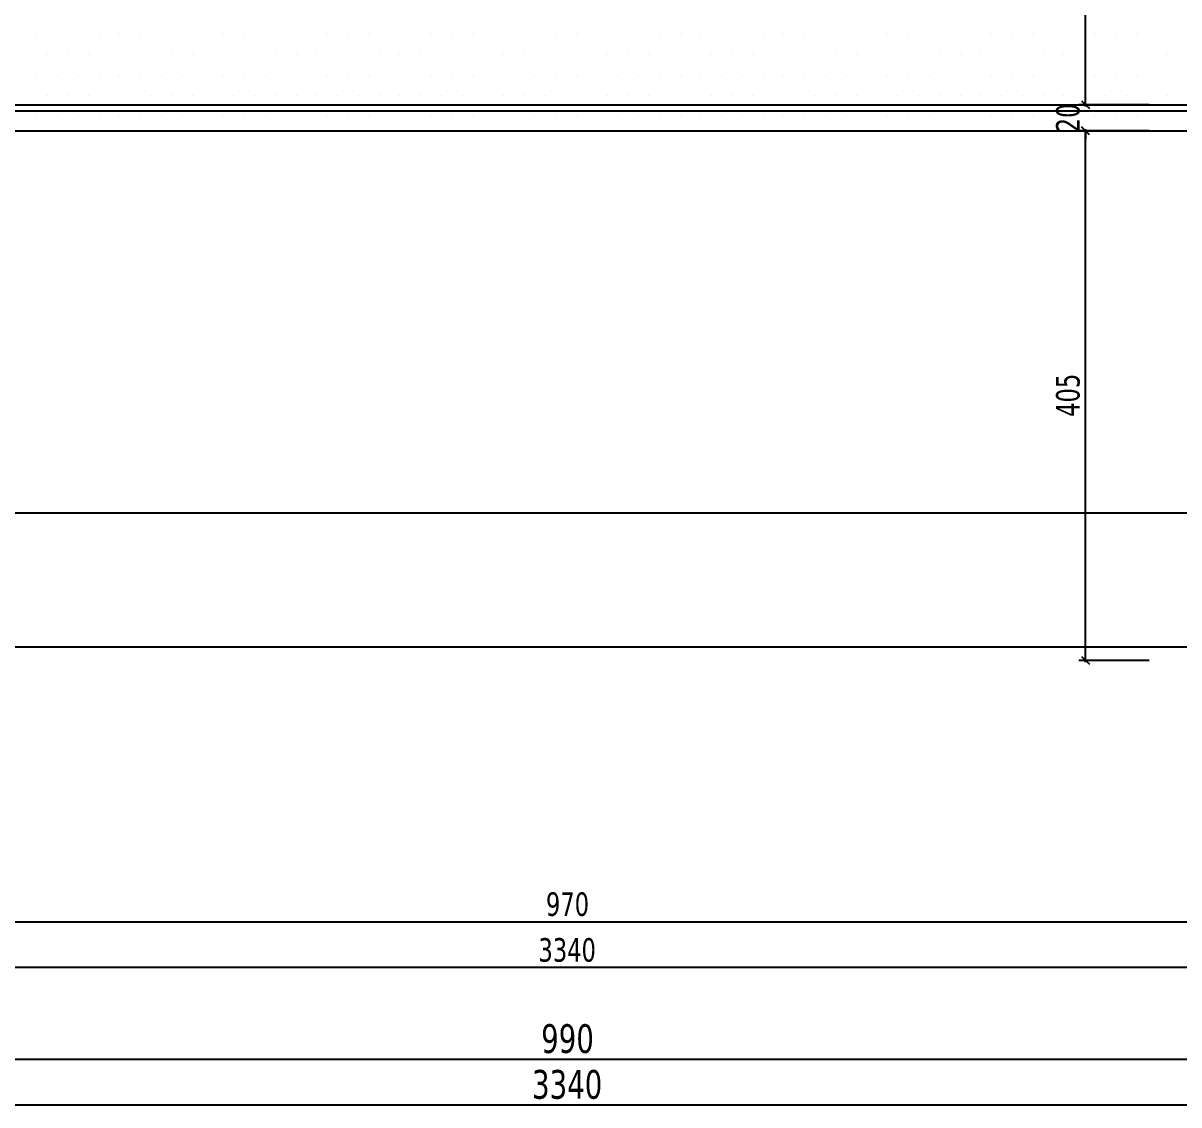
# Model space of a CAD drawing. Header units: millimetres. Extents: x 43168.9 to 43194.6, y -25545.1 to -25543.4.
# Drawn here: x 43180.0426 to 43180.2194, y -25544.6189 to -25544.4534 of the extents above; entities that cross this region are included whole.
import ezdxf

# ---------------------------------------------------------------- set-up
doc = ezdxf.new("R2010")
doc.units = ezdxf.units.MM
doc.header["$LTSCALE"] = 200
doc.linetypes.add('DASHDOT', pattern=[1, 0.5, -0.25, 0, -0.25])
doc.linetypes.add('DASHDOT2', pattern=[0.5, 0.25, -0.125, 0, -0.125])
for name, color, linetype in [('aks_sgh', 5, 'DASHDOT2'), ('gor-4_sgh', 17, 'Continuous'), ('kesitcizgisi_sgh', 22, 'Continuous'), ('olcuaks_sgh', 41, 'Continuous'), ('olcudis_sgh', 185, 'Continuous'), ('olcuic_sgh', 183, 'Continuous'), ('tarama-zemin_sgh', 197, 'Continuous')]:
    doc.layers.add(name, color=color, linetype=linetype)
doc.styles.add('dim', font='VERDANA.TTF', dxfattribs={"width": 0.7})

msp = doc.modelspace()

# ---------------------------------------------------------------- linework, layer by layer
at = {"color": 0, "linetype": 'ByBlock', "lineweight": -2}
for p, q in [((43180.20455, -25544.46532), (43180.20575, -25544.46652)), ((43180.20455, -25544.46532), (43180.20575, -25544.46652)), ((43180.20575, -25544.47052), (43180.20455, -25544.46932)), ((43180.20575, -25544.47052), (43180.20455, -25544.46932)), ((43180.20455, -25544.55032), (43180.20575, -25544.55152))]:
    msp.add_line(p, q, dxfattribs=at)
at = {"layer": 'aks_sgh'}
for p, q in [((43180.52688, -25544.46692), (43179.72488, -25544.46692)), ((43180.52688, -25544.54892), (43179.72488, -25544.54892))]:
    msp.add_line(p, q, dxfattribs=at)
at = {"layer": 'gor-4_sgh'}
for p, q in [((43180.02888, -25544.46592), (43180.22288, -25544.46592)), ((43180.02888, -25544.46992), (43180.22288, -25544.46992))]:
    msp.add_line(p, q, dxfattribs=at)
at = {"layer": 'kesitcizgisi_sgh', "linetype": 'DASHDOT'}
msp.add_line((43179.76963, -25544.52837), (43180.48213, -25544.52837), dxfattribs=at)
at = {"layer": 'olcuaks_sgh'}
for p, q in [((43180.02663, -25544.61192), (43180.22513, -25544.61192)), ((43179.79163, -25544.61892), (43180.46013, -25544.61892))]:
    msp.add_line(p, q, dxfattribs=at)
at = {"layer": 'olcudis_sgh'}
for p, q in [((43180.02863, -25544.59092), (43180.22313, -25544.59092)), ((43180.46013, -25544.59792), (43179.79163, -25544.59792))]:
    msp.add_line(p, q, dxfattribs=at)
at = {"layer": 'olcuic_sgh'}
for p, q in [((43180.20515, -25544.46617), (43180.20515, -25544.27866)), ((43180.20515, -25544.46592), (43180.20515, -25544.46472)), ((43180.21488, -25544.46592), (43180.20415, -25544.46592)), ((43180.21488, -25544.46592), (43180.20415, -25544.46592)), ((43180.21488, -25544.46992), (43180.20415, -25544.46992)), ((43180.21488, -25544.46992), (43180.20415, -25544.46992)), ((43180.20515, -25544.55117), (43180.20515, -25544.46967)), ((43180.20515, -25544.46992), (43180.20515, -25544.47112)), ((43180.21488, -25544.55092), (43180.20415, -25544.55092))]:
    msp.add_line(p, q, dxfattribs=at)
at = {"layer": 'tarama-zemin_sgh'}
for p, q in [((43180.04469, -25544.45503), (43180.04469, -25544.45503)), ((43180.04786, -25544.45503), (43180.04786, -25544.45503)), ((43180.05104, -25544.45503), (43180.05104, -25544.45503)), ((43180.05421, -25544.45503), (43180.05421, -25544.45503)), ((43180.05739, -25544.45503), (43180.05739, -25544.45503)), ((43180.06056, -25544.45503), (43180.06056, -25544.45503)), ((43180.06374, -25544.45503), (43180.06374, -25544.45503)), ((43180.06691, -25544.45503), (43180.06691, -25544.45503)), ((43180.07009, -25544.45503), (43180.07009, -25544.45503)), ((43180.07326, -25544.45503), (43180.07326, -25544.45503)), ((43180.07644, -25544.45503), (43180.07644, -25544.45503)), ((43180.07961, -25544.45503), (43180.07961, -25544.45503)), ((43180.08279, -25544.45503), (43180.08279, -25544.45503)), ((43180.08596, -25544.45503), (43180.08596, -25544.45503)), ((43180.08914, -25544.45503), (43180.08914, -25544.45503)), ((43180.09231, -25544.45503), (43180.09231, -25544.45503)), ((43180.09549, -25544.45503), (43180.09549, -25544.45503)), ((43180.09866, -25544.45503), (43180.09866, -25544.45503)), ((43180.10184, -25544.45503), (43180.10184, -25544.45503)), ((43180.10501, -25544.45503), (43180.10501, -25544.45503)), ((43180.10819, -25544.45503), (43180.10819, -25544.45503)), ((43180.11136, -25544.45503), (43180.11136, -25544.45503)), ((43180.11454, -25544.45503), (43180.11454, -25544.45503)), ((43180.11771, -25544.45503), (43180.11771, -25544.45503)), ((43180.12089, -25544.45503), (43180.12089, -25544.45503)), ((43180.12406, -25544.45503), (43180.12406, -25544.45503)), ((43180.12724, -25544.45503), (43180.12724, -25544.45503)), ((43180.13041, -25544.45503), (43180.13041, -25544.45503)), ((43180.13359, -25544.45503), (43180.13359, -25544.45503)), ((43180.13676, -25544.45503), (43180.13676, -25544.45503)), ((43180.13994, -25544.45503), (43180.13994, -25544.45503)), ((43180.14311, -25544.45503), (43180.14311, -25544.45503)), ((43180.14629, -25544.45503), (43180.14629, -25544.45503)), ((43180.14946, -25544.45503), (43180.14946, -25544.45503)), ((43180.15264, -25544.45503), (43180.15264, -25544.45503)), ((43180.15581, -25544.45503), (43180.15581, -25544.45503)), ((43180.15899, -25544.45503), (43180.15899, -25544.45503)), ((43180.16216, -25544.45503), (43180.16216, -25544.45503)), ((43180.16534, -25544.45503), (43180.16534, -25544.45503)), ((43180.16851, -25544.45503), (43180.16851, -25544.45503)), ((43180.17169, -25544.45503), (43180.17169, -25544.45503)), ((43180.17486, -25544.45503), (43180.17486, -25544.45503)), ((43180.17804, -25544.45503), (43180.17804, -25544.45503)), ((43180.18121, -25544.45503), (43180.18121, -25544.45503)), ((43180.18439, -25544.45503), (43180.18439, -25544.45503)), ((43180.18756, -25544.45503), (43180.18756, -25544.45503)), ((43180.19074, -25544.45503), (43180.19074, -25544.45503)), ((43180.19391, -25544.45503), (43180.19391, -25544.45503)), ((43180.19709, -25544.45503), (43180.19709, -25544.45503)), ((43180.20026, -25544.45503), (43180.20026, -25544.45503)), ((43180.20344, -25544.45503), (43180.20344, -25544.45503)), ((43180.20661, -25544.45503), (43180.20661, -25544.45503)), ((43180.20979, -25544.45503), (43180.20979, -25544.45503)), ((43180.21296, -25544.45503), (43180.21296, -25544.45503)), ((43180.21614, -25544.45503), (43180.21614, -25544.45503)), ((43180.21931, -25544.45503), (43180.21931, -25544.45503)), ((43180.0431, -25544.4582), (43180.0431, -25544.4582)), ((43180.04627, -25544.4582), (43180.04627, -25544.4582)), ((43180.04945, -25544.4582), (43180.04945, -25544.4582)), ((43180.05262, -25544.4582), (43180.05262, -25544.4582)), ((43180.0558, -25544.4582), (43180.0558, -25544.4582)), ((43180.05897, -25544.4582), (43180.05897, -25544.4582)), ((43180.06215, -25544.4582), (43180.06215, -25544.4582)), ((43180.06532, -25544.4582), (43180.06532, -25544.4582)), ((43180.0685, -25544.4582), (43180.0685, -25544.4582)), ((43180.07167, -25544.4582), (43180.07167, -25544.4582)), ((43180.07485, -25544.4582), (43180.07485, -25544.4582)), ((43180.07802, -25544.4582), (43180.07802, -25544.4582)), ((43180.0812, -25544.4582), (43180.0812, -25544.4582)), ((43180.08437, -25544.4582), (43180.08437, -25544.4582)), ((43180.08755, -25544.4582), (43180.08755, -25544.4582)), ((43180.09072, -25544.4582), (43180.09072, -25544.4582)), ((43180.0939, -25544.4582), (43180.0939, -25544.4582)), ((43180.09707, -25544.4582), (43180.09707, -25544.4582)), ((43180.10025, -25544.4582), (43180.10025, -25544.4582)), ((43180.10342, -25544.4582), (43180.10342, -25544.4582)), ((43180.1066, -25544.4582), (43180.1066, -25544.4582)), ((43180.10977, -25544.4582), (43180.10977, -25544.4582)), ((43180.11295, -25544.4582), (43180.11295, -25544.4582)), ((43180.11612, -25544.4582), (43180.11612, -25544.4582)), ((43180.1193, -25544.4582), (43180.1193, -25544.4582)), ((43180.12247, -25544.4582), (43180.12247, -25544.4582)), ((43180.12565, -25544.4582), (43180.12565, -25544.4582)), ((43180.12882, -25544.4582), (43180.12882, -25544.4582)), ((43180.132, -25544.4582), (43180.132, -25544.4582)), ((43180.13517, -25544.4582), (43180.13517, -25544.4582)), ((43180.13835, -25544.4582), (43180.13835, -25544.4582)), ((43180.14152, -25544.4582), (43180.14152, -25544.4582)), ((43180.1447, -25544.4582), (43180.1447, -25544.4582)), ((43180.14787, -25544.4582), (43180.14787, -25544.4582)), ((43180.15105, -25544.4582), (43180.15105, -25544.4582)), ((43180.15422, -25544.4582), (43180.15422, -25544.4582)), ((43180.1574, -25544.4582), (43180.1574, -25544.4582)), ((43180.16057, -25544.4582), (43180.16057, -25544.4582)), ((43180.16375, -25544.4582), (43180.16375, -25544.4582)), ((43180.16692, -25544.4582), (43180.16692, -25544.4582)), ((43180.1701, -25544.4582), (43180.1701, -25544.4582)), ((43180.17327, -25544.4582), (43180.17327, -25544.4582)), ((43180.17645, -25544.4582), (43180.17645, -25544.4582)), ((43180.17962, -25544.4582), (43180.17962, -25544.4582)), ((43180.1828, -25544.4582), (43180.1828, -25544.4582)), ((43180.18597, -25544.4582), (43180.18597, -25544.4582)), ((43180.18915, -25544.4582), (43180.18915, -25544.4582)), ((43180.19232, -25544.4582), (43180.19232, -25544.4582)), ((43180.1955, -25544.4582), (43180.1955, -25544.4582)), ((43180.19867, -25544.4582), (43180.19867, -25544.4582)), ((43180.20185, -25544.4582), (43180.20185, -25544.4582)), ((43180.20502, -25544.4582), (43180.20502, -25544.4582)), ((43180.2082, -25544.4582), (43180.2082, -25544.4582)), ((43180.21137, -25544.4582), (43180.21137, -25544.4582)), ((43180.21455, -25544.4582), (43180.21455, -25544.4582)), ((43180.21772, -25544.4582), (43180.21772, -25544.4582)), ((43180.04469, -25544.46138), (43180.04469, -25544.46138)), ((43180.04786, -25544.46138), (43180.04786, -25544.46138)), ((43180.05104, -25544.46138), (43180.05104, -25544.46138)), ((43180.05421, -25544.46138), (43180.05421, -25544.46138)), ((43180.05739, -25544.46138), (43180.05739, -25544.46138)), ((43180.06056, -25544.46138), (43180.06056, -25544.46138)), ((43180.06374, -25544.46138), (43180.06374, -25544.46138)), ((43180.06691, -25544.46138), (43180.06691, -25544.46138)), ((43180.07009, -25544.46138), (43180.07009, -25544.46138)), ((43180.07326, -25544.46138), (43180.07326, -25544.46138)), ((43180.07644, -25544.46138), (43180.07644, -25544.46138)), ((43180.07961, -25544.46138), (43180.07961, -25544.46138)), ((43180.08279, -25544.46138), (43180.08279, -25544.46138)), ((43180.08596, -25544.46138), (43180.08596, -25544.46138)), ((43180.08914, -25544.46138), (43180.08914, -25544.46138)), ((43180.09231, -25544.46138), (43180.09231, -25544.46138)), ((43180.09549, -25544.46138), (43180.09549, -25544.46138)), ((43180.09866, -25544.46138), (43180.09866, -25544.46138)), ((43180.10184, -25544.46138), (43180.10184, -25544.46138)), ((43180.10501, -25544.46138), (43180.10501, -25544.46138)), ((43180.10819, -25544.46138), (43180.10819, -25544.46138)), ((43180.11136, -25544.46138), (43180.11136, -25544.46138)), ((43180.11454, -25544.46138), (43180.11454, -25544.46138)), ((43180.11771, -25544.46138), (43180.11771, -25544.46138)), ((43180.12089, -25544.46138), (43180.12089, -25544.46138)), ((43180.12406, -25544.46138), (43180.12406, -25544.46138)), ((43180.12724, -25544.46138), (43180.12724, -25544.46138)), ((43180.13041, -25544.46138), (43180.13041, -25544.46138)), ((43180.13359, -25544.46138), (43180.13359, -25544.46138)), ((43180.13676, -25544.46138), (43180.13676, -25544.46138)), ((43180.13994, -25544.46138), (43180.13994, -25544.46138)), ((43180.14311, -25544.46138), (43180.14311, -25544.46138)), ((43180.14629, -25544.46138), (43180.14629, -25544.46138)), ((43180.14946, -25544.46138), (43180.14946, -25544.46138)), ((43180.15264, -25544.46138), (43180.15264, -25544.46138)), ((43180.15581, -25544.46138), (43180.15581, -25544.46138)), ((43180.15899, -25544.46138), (43180.15899, -25544.46138)), ((43180.16216, -25544.46138), (43180.16216, -25544.46138)), ((43180.16534, -25544.46138), (43180.16534, -25544.46138)), ((43180.16851, -25544.46138), (43180.16851, -25544.46138)), ((43180.17169, -25544.46138), (43180.17169, -25544.46138)), ((43180.17486, -25544.46138), (43180.17486, -25544.46138)), ((43180.17804, -25544.46138), (43180.17804, -25544.46138)), ((43180.18121, -25544.46138), (43180.18121, -25544.46138)), ((43180.18439, -25544.46138), (43180.18439, -25544.46138)), ((43180.18756, -25544.46138), (43180.18756, -25544.46138)), ((43180.19074, -25544.46138), (43180.19074, -25544.46138)), ((43180.19391, -25544.46138), (43180.19391, -25544.46138)), ((43180.19709, -25544.46138), (43180.19709, -25544.46138)), ((43180.20026, -25544.46138), (43180.20026, -25544.46138)), ((43180.20344, -25544.46138), (43180.20344, -25544.46138)), ((43180.20661, -25544.46138), (43180.20661, -25544.46138)), ((43180.20979, -25544.46138), (43180.20979, -25544.46138)), ((43180.21296, -25544.46138), (43180.21296, -25544.46138)), ((43180.21614, -25544.46138), (43180.21614, -25544.46138)), ((43180.21931, -25544.46138), (43180.21931, -25544.46138)), ((43180.0431, -25544.46455), (43180.0431, -25544.46455)), ((43180.04627, -25544.46455), (43180.04627, -25544.46455)), ((43180.04945, -25544.46455), (43180.04945, -25544.46455)), ((43180.05262, -25544.46455), (43180.05262, -25544.46455)), ((43180.0558, -25544.46455), (43180.0558, -25544.46455)), ((43180.05897, -25544.46455), (43180.05897, -25544.46455)), ((43180.06215, -25544.46455), (43180.06215, -25544.46455)), ((43180.06532, -25544.46455), (43180.06532, -25544.46455)), ((43180.0685, -25544.46455), (43180.0685, -25544.46455)), ((43180.07167, -25544.46455), (43180.07167, -25544.46455)), ((43180.07485, -25544.46455), (43180.07485, -25544.46455)), ((43180.07802, -25544.46455), (43180.07802, -25544.46455)), ((43180.0812, -25544.46455), (43180.0812, -25544.46455)), ((43180.08437, -25544.46455), (43180.08437, -25544.46455)), ((43180.08755, -25544.46455), (43180.08755, -25544.46455)), ((43180.09072, -25544.46455), (43180.09072, -25544.46455)), ((43180.0939, -25544.46455), (43180.0939, -25544.46455)), ((43180.09707, -25544.46455), (43180.09707, -25544.46455)), ((43180.10025, -25544.46455), (43180.10025, -25544.46455)), ((43180.10342, -25544.46455), (43180.10342, -25544.46455)), ((43180.1066, -25544.46455), (43180.1066, -25544.46455)), ((43180.10977, -25544.46455), (43180.10977, -25544.46455)), ((43180.11295, -25544.46455), (43180.11295, -25544.46455)), ((43180.11612, -25544.46455), (43180.11612, -25544.46455)), ((43180.1193, -25544.46455), (43180.1193, -25544.46455)), ((43180.12247, -25544.46455), (43180.12247, -25544.46455)), ((43180.12565, -25544.46455), (43180.12565, -25544.46455)), ((43180.12882, -25544.46455), (43180.12882, -25544.46455)), ((43180.132, -25544.46455), (43180.132, -25544.46455)), ((43180.13517, -25544.46455), (43180.13517, -25544.46455)), ((43180.13835, -25544.46455), (43180.13835, -25544.46455)), ((43180.14152, -25544.46455), (43180.14152, -25544.46455)), ((43180.1447, -25544.46455), (43180.1447, -25544.46455)), ((43180.14787, -25544.46455), (43180.14787, -25544.46455)), ((43180.15105, -25544.46455), (43180.15105, -25544.46455)), ((43180.15422, -25544.46455), (43180.15422, -25544.46455)), ((43180.1574, -25544.46455), (43180.1574, -25544.46455)), ((43180.16057, -25544.46455), (43180.16057, -25544.46455)), ((43180.16375, -25544.46455), (43180.16375, -25544.46455)), ((43180.16692, -25544.46455), (43180.16692, -25544.46455)), ((43180.1701, -25544.46455), (43180.1701, -25544.46455)), ((43180.17327, -25544.46455), (43180.17327, -25544.46455)), ((43180.17645, -25544.46455), (43180.17645, -25544.46455)), ((43180.17962, -25544.46455), (43180.17962, -25544.46455)), ((43180.1828, -25544.46455), (43180.1828, -25544.46455)), ((43180.18597, -25544.46455), (43180.18597, -25544.46455)), ((43180.18915, -25544.46455), (43180.18915, -25544.46455)), ((43180.19232, -25544.46455), (43180.19232, -25544.46455)), ((43180.1955, -25544.46455), (43180.1955, -25544.46455)), ((43180.19867, -25544.46455), (43180.19867, -25544.46455)), ((43180.20185, -25544.46455), (43180.20185, -25544.46455)), ((43180.20502, -25544.46455), (43180.20502, -25544.46455)), ((43180.2082, -25544.46455), (43180.2082, -25544.46455)), ((43180.21137, -25544.46455), (43180.21137, -25544.46455)), ((43180.21455, -25544.46455), (43180.21455, -25544.46455)), ((43180.21772, -25544.46455), (43180.21772, -25544.46455)), ((43180.04469, -25544.46773), (43180.04469, -25544.46773)), ((43180.04786, -25544.46773), (43180.04786, -25544.46773)), ((43180.05104, -25544.46773), (43180.05104, -25544.46773)), ((43180.05421, -25544.46773), (43180.05421, -25544.46773)), ((43180.05739, -25544.46773), (43180.05739, -25544.46773)), ((43180.06056, -25544.46773), (43180.06056, -25544.46773)), ((43180.06374, -25544.46773), (43180.06374, -25544.46773)), ((43180.06691, -25544.46773), (43180.06691, -25544.46773)), ((43180.07009, -25544.46773), (43180.07009, -25544.46773)), ((43180.07326, -25544.46773), (43180.07326, -25544.46773)), ((43180.07644, -25544.46773), (43180.07644, -25544.46773)), ((43180.07961, -25544.46773), (43180.07961, -25544.46773)), ((43180.08279, -25544.46773), (43180.08279, -25544.46773)), ((43180.08596, -25544.46773), (43180.08596, -25544.46773)), ((43180.08914, -25544.46773), (43180.08914, -25544.46773)), ((43180.09231, -25544.46773), (43180.09231, -25544.46773)), ((43180.09549, -25544.46773), (43180.09549, -25544.46773)), ((43180.09866, -25544.46773), (43180.09866, -25544.46773)), ((43180.10184, -25544.46773), (43180.10184, -25544.46773)), ((43180.10501, -25544.46773), (43180.10501, -25544.46773)), ((43180.10819, -25544.46773), (43180.10819, -25544.46773)), ((43180.11136, -25544.46773), (43180.11136, -25544.46773)), ((43180.11454, -25544.46773), (43180.11454, -25544.46773)), ((43180.11771, -25544.46773), (43180.11771, -25544.46773)), ((43180.12089, -25544.46773), (43180.12089, -25544.46773)), ((43180.12406, -25544.46773), (43180.12406, -25544.46773)), ((43180.12724, -25544.46773), (43180.12724, -25544.46773)), ((43180.13041, -25544.46773), (43180.13041, -25544.46773)), ((43180.13359, -25544.46773), (43180.13359, -25544.46773)), ((43180.13676, -25544.46773), (43180.13676, -25544.46773)), ((43180.13994, -25544.46773), (43180.13994, -25544.46773)), ((43180.14311, -25544.46773), (43180.14311, -25544.46773)), ((43180.14629, -25544.46773), (43180.14629, -25544.46773)), ((43180.14946, -25544.46773), (43180.14946, -25544.46773)), ((43180.15264, -25544.46773), (43180.15264, -25544.46773)), ((43180.15581, -25544.46773), (43180.15581, -25544.46773)), ((43180.15899, -25544.46773), (43180.15899, -25544.46773)), ((43180.16216, -25544.46773), (43180.16216, -25544.46773)), ((43180.16534, -25544.46773), (43180.16534, -25544.46773)), ((43180.16851, -25544.46773), (43180.16851, -25544.46773)), ((43180.17169, -25544.46773), (43180.17169, -25544.46773)), ((43180.17486, -25544.46773), (43180.17486, -25544.46773)), ((43180.17804, -25544.46773), (43180.17804, -25544.46773)), ((43180.18121, -25544.46773), (43180.18121, -25544.46773)), ((43180.18439, -25544.46773), (43180.18439, -25544.46773)), ((43180.18756, -25544.46773), (43180.18756, -25544.46773)), ((43180.19074, -25544.46773), (43180.19074, -25544.46773)), ((43180.19391, -25544.46773), (43180.19391, -25544.46773)), ((43180.19709, -25544.46773), (43180.19709, -25544.46773)), ((43180.20026, -25544.46773), (43180.20026, -25544.46773)), ((43180.20344, -25544.46773), (43180.20344, -25544.46773)), ((43180.20661, -25544.46773), (43180.20661, -25544.46773)), ((43180.20979, -25544.46773), (43180.20979, -25544.46773)), ((43180.21296, -25544.46773), (43180.21296, -25544.46773)), ((43180.21614, -25544.46773), (43180.21614, -25544.46773)), ((43180.21931, -25544.46773), (43180.21931, -25544.46773))]:
    msp.add_line(p, q, dxfattribs=at)

# ---------------------------------------------------------------- texts
at = {"layer": 'olcuaks_sgh', "color": 2, "style": 'dim', "width": 0.7}
for s, p in [('990', (43180.12186, -25544.61098)), ('3340', (43180.12046, -25544.61798))]:
    msp.add_text(s, height=0.0044, dxfattribs=at).set_placement(p)
at = {"layer": 'olcudis_sgh', "color": 2, "style": 'dim', "width": 0.7}
for s, p in [('970', (43180.12259, -25544.59001)), ('3340', (43180.12144, -25544.59701))]:
    msp.add_text(s, height=0.0036, dxfattribs=at).set_placement(p)
at = {"layer": 'olcuic_sgh', "color": 2, "style": 'dim', "width": 0.7}
for s, p in [('20', (43180.20424, -25544.47014)), ('405', (43180.20424, -25544.51367))]:
    msp.add_text(s, height=0.0036, rotation=90, dxfattribs=at).set_placement(p)

doc.saveas('drawing.dxf')
